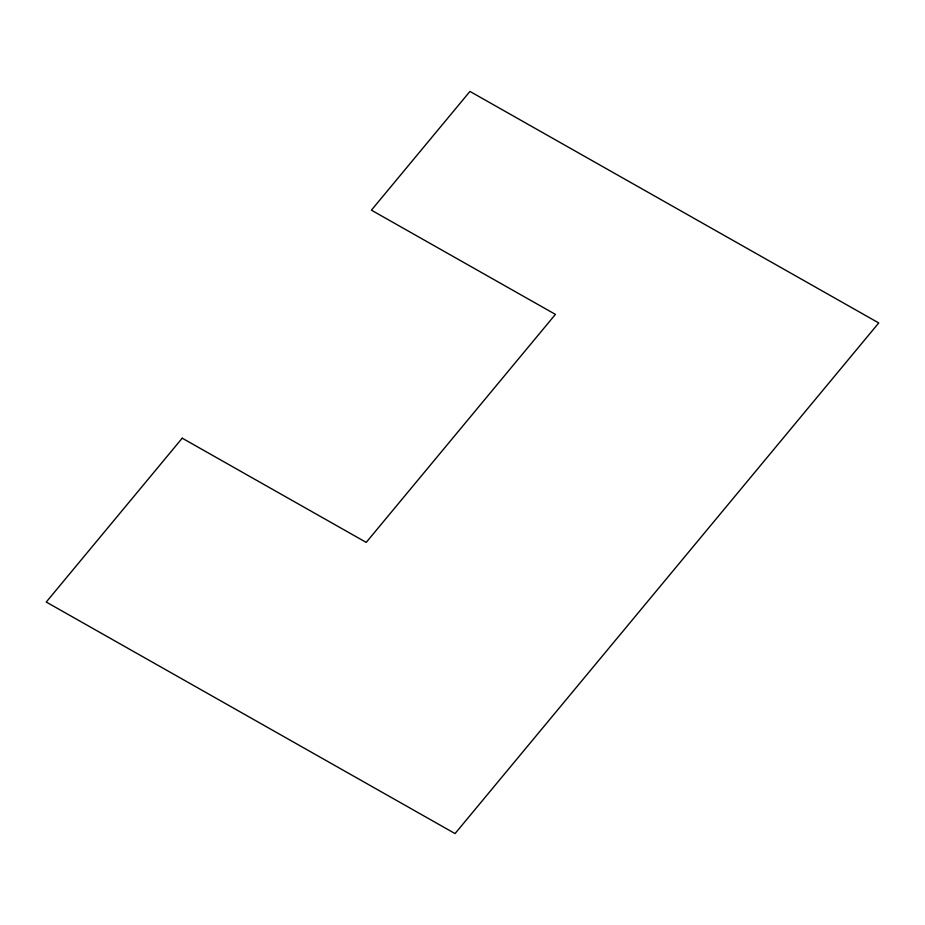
<?xml version="1.0" encoding="UTF-8"?>
<svg xmlns="http://www.w3.org/2000/svg" width="925" height="925" viewBox="0 0 925 925"><rect width="100%" height="100%" fill="white"/><g stroke="black" fill="none" stroke-linecap="round" stroke-linejoin="round"><path stroke-width="1.39" d="M182.213 438.184L46.25 602.048L455.054 833.575L878.75 322.952L469.946 91.425L371.411 210.172L555.416 314.384L366.219 542.397L182.213 438.184"/></g></svg>
